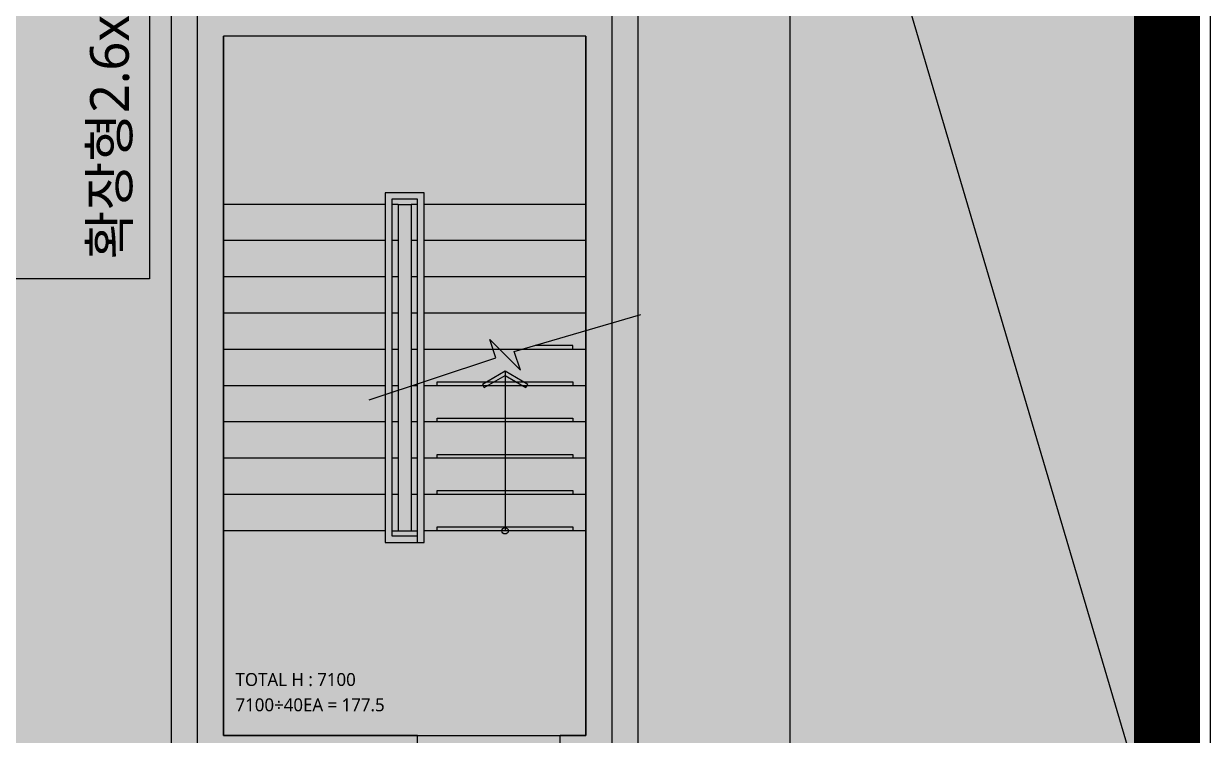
# Model space of a CAD drawing. Header units: millimetres. Extents: x -27408 to 60590, y 623 to 42257.
# Drawn here: x 59216.8 to 59395.4, y 17513.5 to 17621 of the extents above; entities that cross this region are included whole.
import ezdxf
from ezdxf.enums import TextEntityAlignment as Align

# ---------------------------------------------------------------- set-up
doc = ezdxf.new("R2010")
doc.units = ezdxf.units.MM
doc.header["$LTSCALE"] = 100
doc.header["$MEASUREMENT"] = 0
doc.linetypes.add('HIDDEN', pattern=[2, 1, -1])
doc.layers.get('0').update_dxf_attribs({"linetype": 'CONTINUOUS'})
for name, color, linetype in [('254', 254, 'CONTINUOUS'), ('ELE9', 9, 'CONTINUOUS'), ('LED', 7, 'CONTINUOUS'), ('주차-화물', 251, 'CONTINUOUS'), ('주차-확장', 251, 'CONTINUOUS')]:
    doc.layers.add(name, color=color, linetype=linetype)
doc.styles.add('나눔바른고딕', font='NanumBarunGothic.ttf')

# ---------------------------------------------------------------- blocks, each defined once
blk = doc.blocks.new('A$C9dd89177')
at = {"layer": '주차-화물', "ltscale": 0.1}
blk.add_lwpolyline([(0, 0), (11000, 0), (11000, 3250), (0, 3250), (0, 0), (11000, 3250)], dxfattribs=at)
blk = doc.blocks.new('A$C6A0504F7')
at = {"layer": '주차-확장'}
blk.add_lwpolyline([(5200, 0), (0, 0), (0, 2600), (5200, 2600)], close=True, dxfattribs=at)
at = {"layer": '주차-확장', "ltscale": 10}
for points in [[(1196, 2400), (1046, 2400), (1046, 1750), (1196, 1750)], [(1196, 200), (1046, 200), (1046, 850), (1196, 850)]]:
    blk.add_lwpolyline(points, close=True, dxfattribs=at)
at = {"layer": '주차-확장', "style": '나눔바른고딕'}
blk.add_text('확장형2.6x5.2', height=300, rotation=180, dxfattribs=at).set_placement((5049.2, 2289.8), align=Align.MIDDLE_LEFT)
blk = doc.blocks.new('B2FF')
at = {"layer": 'ELE9', "color": 253, "ltscale": 0.1}
for p, q in [((37313974.7, 554746.3), (37313974.7, 566196.3)), ((37317174.7, 566196.3), (37317174.7, 554746.3)), ((37316974.7, 561546.3), (37314174.7, 561546.3)), ((37315424.7, 560246.3), (37314174.7, 560246.3)), ((37315524.7, 560246.3), (37315474.7, 560246.3)), ((37315524.7, 560246.3), (37315524.7, 557726.3)), ((37315624.7, 560246.3), (37315624.7, 558844.7)), ((37315674.7, 560246.3), (37315624.7, 560246.3)), ((37316974.7, 560246.3), (37315724.7, 560246.3)), ((37315424.7, 559966.3), (37314174.7, 559966.3)), ((37315524.7, 559966.3), (37315474.7, 559966.3)), ((37315674.7, 559966.3), (37315624.7, 559966.3)), ((37316974.7, 559966.3), (37315724.7, 559966.3)), ((37315424.7, 559686.3), (37314174.7, 559686.3)), ((37315524.7, 559686.3), (37315474.7, 559686.3)), ((37315674.7, 559686.3), (37315624.7, 559686.3)), ((37316974.7, 559686.3), (37315724.7, 559686.3)), ((37315424.7, 559406.3), (37314174.7, 559406.3)), ((37315524.7, 559406.3), (37315474.7, 559406.3)), ((37315674.7, 559406.3), (37315624.7, 559406.3)), ((37316974.7, 559406.3), (37315724.7, 559406.3)), ((37315424.7, 559126.3), (37314174.7, 559126.3)), ((37315524.7, 559126.3), (37315474.7, 559126.3)), ((37315674.7, 559126.3), (37315624.7, 559126.3)), ((37316479.4, 559126.3), (37315724.7, 559126.3)), ((37316974.7, 559126.3), (37316479.4, 559126.3)), ((37315424.7, 558846.3), (37314174.7, 558846.3)), ((37315524.7, 558846.3), (37315474.7, 558846.3)), ((37315674.7, 558846.3), (37315624.7, 558846.3)), ((37315624.7, 558844.7), (37315624.7, 557726.3)), ((37316974.7, 558846.3), (37315724.7, 558846.3)), ((37315424.7, 558566.3), (37314174.7, 558566.3)), ((37315524.7, 558566.3), (37315474.7, 558566.3)), ((37315674.7, 558566.3), (37315624.7, 558566.3)), ((37316974.7, 558566.3), (37315724.7, 558566.3)), ((37315424.7, 558286.3), (37314174.7, 558286.3)), ((37315524.7, 558286.3), (37315474.7, 558286.3)), ((37315674.7, 558286.3), (37315624.7, 558286.3)), ((37316974.7, 558286.3), (37315724.7, 558286.3)), ((37315424.7, 558006.3), (37314174.7, 558006.3)), ((37315524.7, 558006.3), (37315474.7, 558006.3)), ((37315674.7, 558006.3), (37315624.7, 558006.3)), ((37316974.7, 558006.3), (37315724.7, 558006.3)), ((37315424.7, 557726.3), (37314174.7, 557726.3)), ((37316974.7, 557726.3), (37315724.7, 557726.3))]:
    blk.add_line(p, q, dxfattribs=at)
for points in [[(37315674.7, 555746.3), (37313774.7, 555746.3), (37313774.7, 562996.3)], [(37317374.7, 562996.3), (37317374.7, 555746.3), (37316774.7, 555746.3)], [(37316974.7, 557346.3), (37316974.7, 561546.3), (37314174.7, 561546.3), (37314174.7, 556146.3), (37316974.7, 556146.3), (37316974.7, 556346.3)], [(37315674.7, 556146.3), (37314174.7, 556146.3), (37314174.7, 561546.3)], [(37316974.7, 561546.3), (37316974.7, 556146.3), (37316774.7, 556146.3)], [(37315724.7, 558877.9), (37315724.7, 560336.3), (37315424.7, 560336.3), (37315424.7, 557636.3), (37315674.7, 557636.3)], [(37315674.7, 558861.3), (37315674.7, 560286.3), (37315474.7, 560286.3), (37315474.7, 557686.3), (37315674.7, 557686.3)], [(37315524.7, 560246.3), (37315624.7, 560246.3)], [(37315299.7, 558736.7), (37316278.5, 559062), (37316231.2, 559204.3), (37316468.2, 558966.9), (37316420.9, 559109.2), (37317399.7, 559395.2)], [(37316874.7, 559126.3), (37316874.7, 559156.3), (37316582.1, 559156.3)], [(37316349.7, 558957.4), (37316349.7, 557726.3)], [(37315674.7, 557636.3), (37315724.7, 557636.3), (37315724.7, 558877.9)], [(37315674.7, 557636.3), (37315674.7, 558861.3)], [(37315824.7, 558846.3), (37315824.7, 558876.3), (37316874.7, 558876.3), (37316874.7, 558846.3)], [(37315824.7, 558566.3), (37315824.7, 558596.3), (37316874.7, 558596.3), (37316874.7, 558566.3)], [(37315824.7, 558286.3), (37315824.7, 558316.3), (37316874.7, 558316.3), (37316874.7, 558286.3)], [(37315824.7, 558006.3), (37315824.7, 558036.3), (37316874.7, 558036.3), (37316874.7, 558006.3)], [(37315474.7, 557726.3), (37315624.7, 557726.3)], [(37315624.7, 557726.3), (37315674.7, 557726.3)], [(37315824.7, 557726.3), (37315824.7, 557756.3), (37316874.7, 557756.3), (37316874.7, 557726.3)], [(37315674.7, 555746.3), (37315674.7, 556146.3)], [(37316774.7, 555746.3), (37316774.7, 556146.3)]]:
    blk.add_lwpolyline(points, dxfattribs=at)
for points in [[(37316974.7, 556146.3), (37316974.7, 561546.3), (37314174.7, 561546.3), (37314174.7, 556146.3)], [(37316174.5, 558856.3), (37316188.8, 558831.5), (37316349.7, 558924.4), (37316510.6, 558831.5), (37316524.9, 558856.3), (37316349.7, 558957.4)]]:
    blk.add_lwpolyline(points, close=True, dxfattribs=at)
blk.add_lwpolyline([(37316374.7, 557726.3, -1), (37316324.7, 557726.3, -1)], format="xyb", close=True, dxfattribs=at)
for name, p, rotation in [('A$C9dd89177', (37321799.7, 553896.3), 90.00000000000001), ('A$C6A0504F7', (37311004.7, 564871.3), 269.9999999999999)]:
    blk.add_blockref(name, p, dxfattribs=dict(at, rotation=rotation))
at = {"layer": 'ELE9', "color": 253, "ltscale": 0.1, "style": '나눔바른고딕'}
for s, p in [('TOTAL H : 7100', (37314268, 556527.5)), ('7100÷40EA = 177.5', (37314268, 556332.1))]:
    blk.add_text(s, height=100, dxfattribs=at).set_placement(p)

msp = doc.modelspace()

# ---------------------------------------------------------------- hatches: boundary and pattern name
at = {"layer": '254', "ltscale": 10000}
h = msp.add_hatch(color=256, dxfattribs=at)
h.dxf.hatch_style = 1
edge = h.paths.add_edge_path()
edge.add_arc((59210.95, 17426.07), 50, 180, 270)
edge.add_line((59210.95, 17376.07), (59339.62, 17376.07))
edge.add_arc((59339.62, 17426.07), 50, 270, 360)
edge.add_line((59389.62, 17426.07), (59389.62, 17739.86))
edge.add_arc((59339.62, 17739.86), 50, 0, 90)
edge.add_line((59339.62, 17789.86), (59210.95, 17789.86))
edge.add_arc((59210.95, 17739.86), 50, 90, 180)
edge.add_line((59160.95, 17739.86), (59160.95, 17426.07))

# ---------------------------------------------------------------- next in the draw order: block references
at = {"xscale": 0.01956471256889679, "yscale": 0.01956471256889679, "zscale": 0.01956471256889679}
msp.add_blockref('B2FF', (-670794.07, 6632.61), dxfattribs=at)

# ---------------------------------------------------------------- next in the draw order: linework, layer by layer
at = {"layer": 'LED', "color": 6, "linetype": 'HIDDEN', "ltscale": 0.3, "const_width": 10}
msp.add_lwpolyline([(59160.95, 17426.07, 0.414214), (59210.95, 17376.07), (59339.62, 17376.07, 0.414214), (59389.62, 17426.07), (59389.62, 17739.86, 0.414214), (59339.62, 17789.86), (59210.95, 17789.86, 0.414214), (59160.95, 17739.86)], format="xyb", close=True, dxfattribs=at)

doc.saveas('drawing.dxf')
